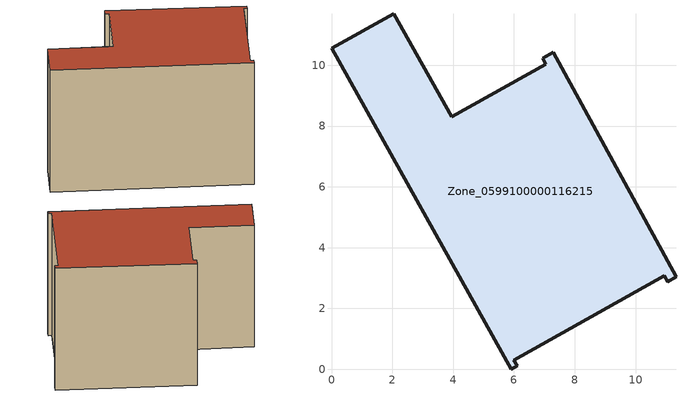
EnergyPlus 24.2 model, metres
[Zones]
Zone_0599100000116215
 floor ground (C_G): 3.95,8.31 7.05,10.04 6.94,10.23 7.29,10.43 11.33,3.04 11.06,2.88 10.95,3.08 6,0.31 6.11,0.12 5.91,0 0,10.55 2.05,11.7 z0
 wall outside (C_F): 7.29,10.43 6.94,10.23 7.05,10.04 3.95,8.31 2.05,11.7 0,10.55 5.91,0 6.11,0.12 6,0.31 10.95,3.08 11.06,2.88 11.33,3.04 7.29,10.43 z0:8.56
 roof outside (C_R): 7.05,10.04 3.95,8.31 2.05,11.7 0,10.55 5.91,0 6.11,0.12 6,0.31 10.95,3.08 11.06,2.88 11.33,3.04 7.29,10.43 6.94,10.23 z8.56
[BUILDING]
Pand.0599100000116215: North Axis=0; Terrain=City; Loads Convergence Tolerance Value=0.04; Temperature Convergence Tolerance Value=0.4; Solar Distribution=FullExterior; Maximum Number of Warmup Days=25; Minimum Number of Warmup Days=1
[Site:Location]
Rotterdam.The.Hague.AP_ZH_NLD Design_Conditions: Latitude=51.96; Longitude=4.45; Time Zone=1; Elevation=-4.5
[SITE:GROUNDTEMPERATURE:BUILDINGSURFACE]
18, 18, 18, 18, 18, 18, 18, 18, 18, 18, 18, 18
[MATERIAL] Thermal Absorptance=0.9; Solar Absorptance=0.7; Visible Absorptance=0.7
Name | Roughness | Thickness | Conductivity | Density | Specific Heat
G.TI.1965-1974 | MediumSmooth | 0.15 | 0.882353 | 540 | 1210
F.TI.1965-1974 | Rough | 0.3 | 0.697674 | 1920 | 840
R.TI.1965-1974 | MediumRough | 0.2 | 0.232558 | 1500 | 1000
[CONSTRUCTION]
C_G: G.TI.1965-1974
C_F: F.TI.1965-1974
C_R: R.TI.1965-1974
[ZONE]
Zone_0599100000116215: Type=1; Multiplier=1; Ceiling Height=Autocalculate; Volume=Autocalculate; Floor Area=autocalculate; Part of Total Floor Area=Yes
[ZONEINFILTRATION:DESIGNFLOWRATE]
Infil_Zone_0599100000116215: Zone or ZoneList or Space or SpaceList=Zone_0599100000116215; Schedule=AlwaysOn; Design Flow Rate Calculation Method=Flow/Area; Flow Rate per Floor Area=0.003; Constant Term Coefficient=1; Temperature Term Coefficient=0; Velocity Term Coefficient=0; Velocity Squared Term Coefficient=0
[HVACTEMPLATE:ZONE:IDEALLOADSAIRSYSTEM]
Zone_0599100000116215: Maximum Heating Supply Air Temperature=50; Minimum Cooling Supply Air Temperature=13; Maximum Heating Supply Air Humidity Ratio=0.0156; Minimum Cooling Supply Air Humidity Ratio=0.0077; Heating Limit=NoLimit; Cooling Limit=NoLimit; Dehumidification Control Type=ConstantSensibleHeatRatio; Cooling Sensible Heat Ratio=0.7; Dehumidification Setpoint=60; Humidification Control Type=None; Humidification Setpoint=30; Outdoor Air Method=None; Outdoor Air Flow Rate per Person=0.00944; Outdoor Air Flow Rate per Zone Floor Area=0; Outdoor Air Flow Rate per Zone=0; Demand Controlled Ventilation Type=None; Outdoor Air Economizer Type=NoEconomizer; Heat Recovery Type=None; Sensible Heat Recovery Effectiveness=0.7; Latent Heat Recovery Effectiveness=0.65
[ZONECONTROL:THERMOSTAT]
ThermostatControl_Zone_0599100000116215: Zone or ZoneList=Zone_0599100000116215; Control Type Schedule=DualSetpointControlType; Control 1=Thermostat_Zone_0599100000116215; Temperature Difference Between Cutout And Setpoint=0
[THERMOSTATSETPOINT:DUALSETPOINT]
Thermostat_Zone_0599100000116215: Heating Setpoint Temperature Schedule=HeatingSetpoint_Zone_0599100000116215; Cooling Setpoint Temperature Schedule=CoolingSetpoint_Zone_0599100000116215
[SCHEDULE:COMPACT]
HeatingSetpoint_Zone_0599100000116215: Through: 12/31, For: AllDays, Until: 24:00, 21
CoolingSetpoint_Zone_0599100000116215: Through: 12/31, For: AllDays, Until: 24:00, 24
DualSetpointControlType: Through: 12/31, For: AllDays, Until: 24:00, 4
AlwaysOn: Through: 12/31, For: AllDays, Until: 24:00, 1
